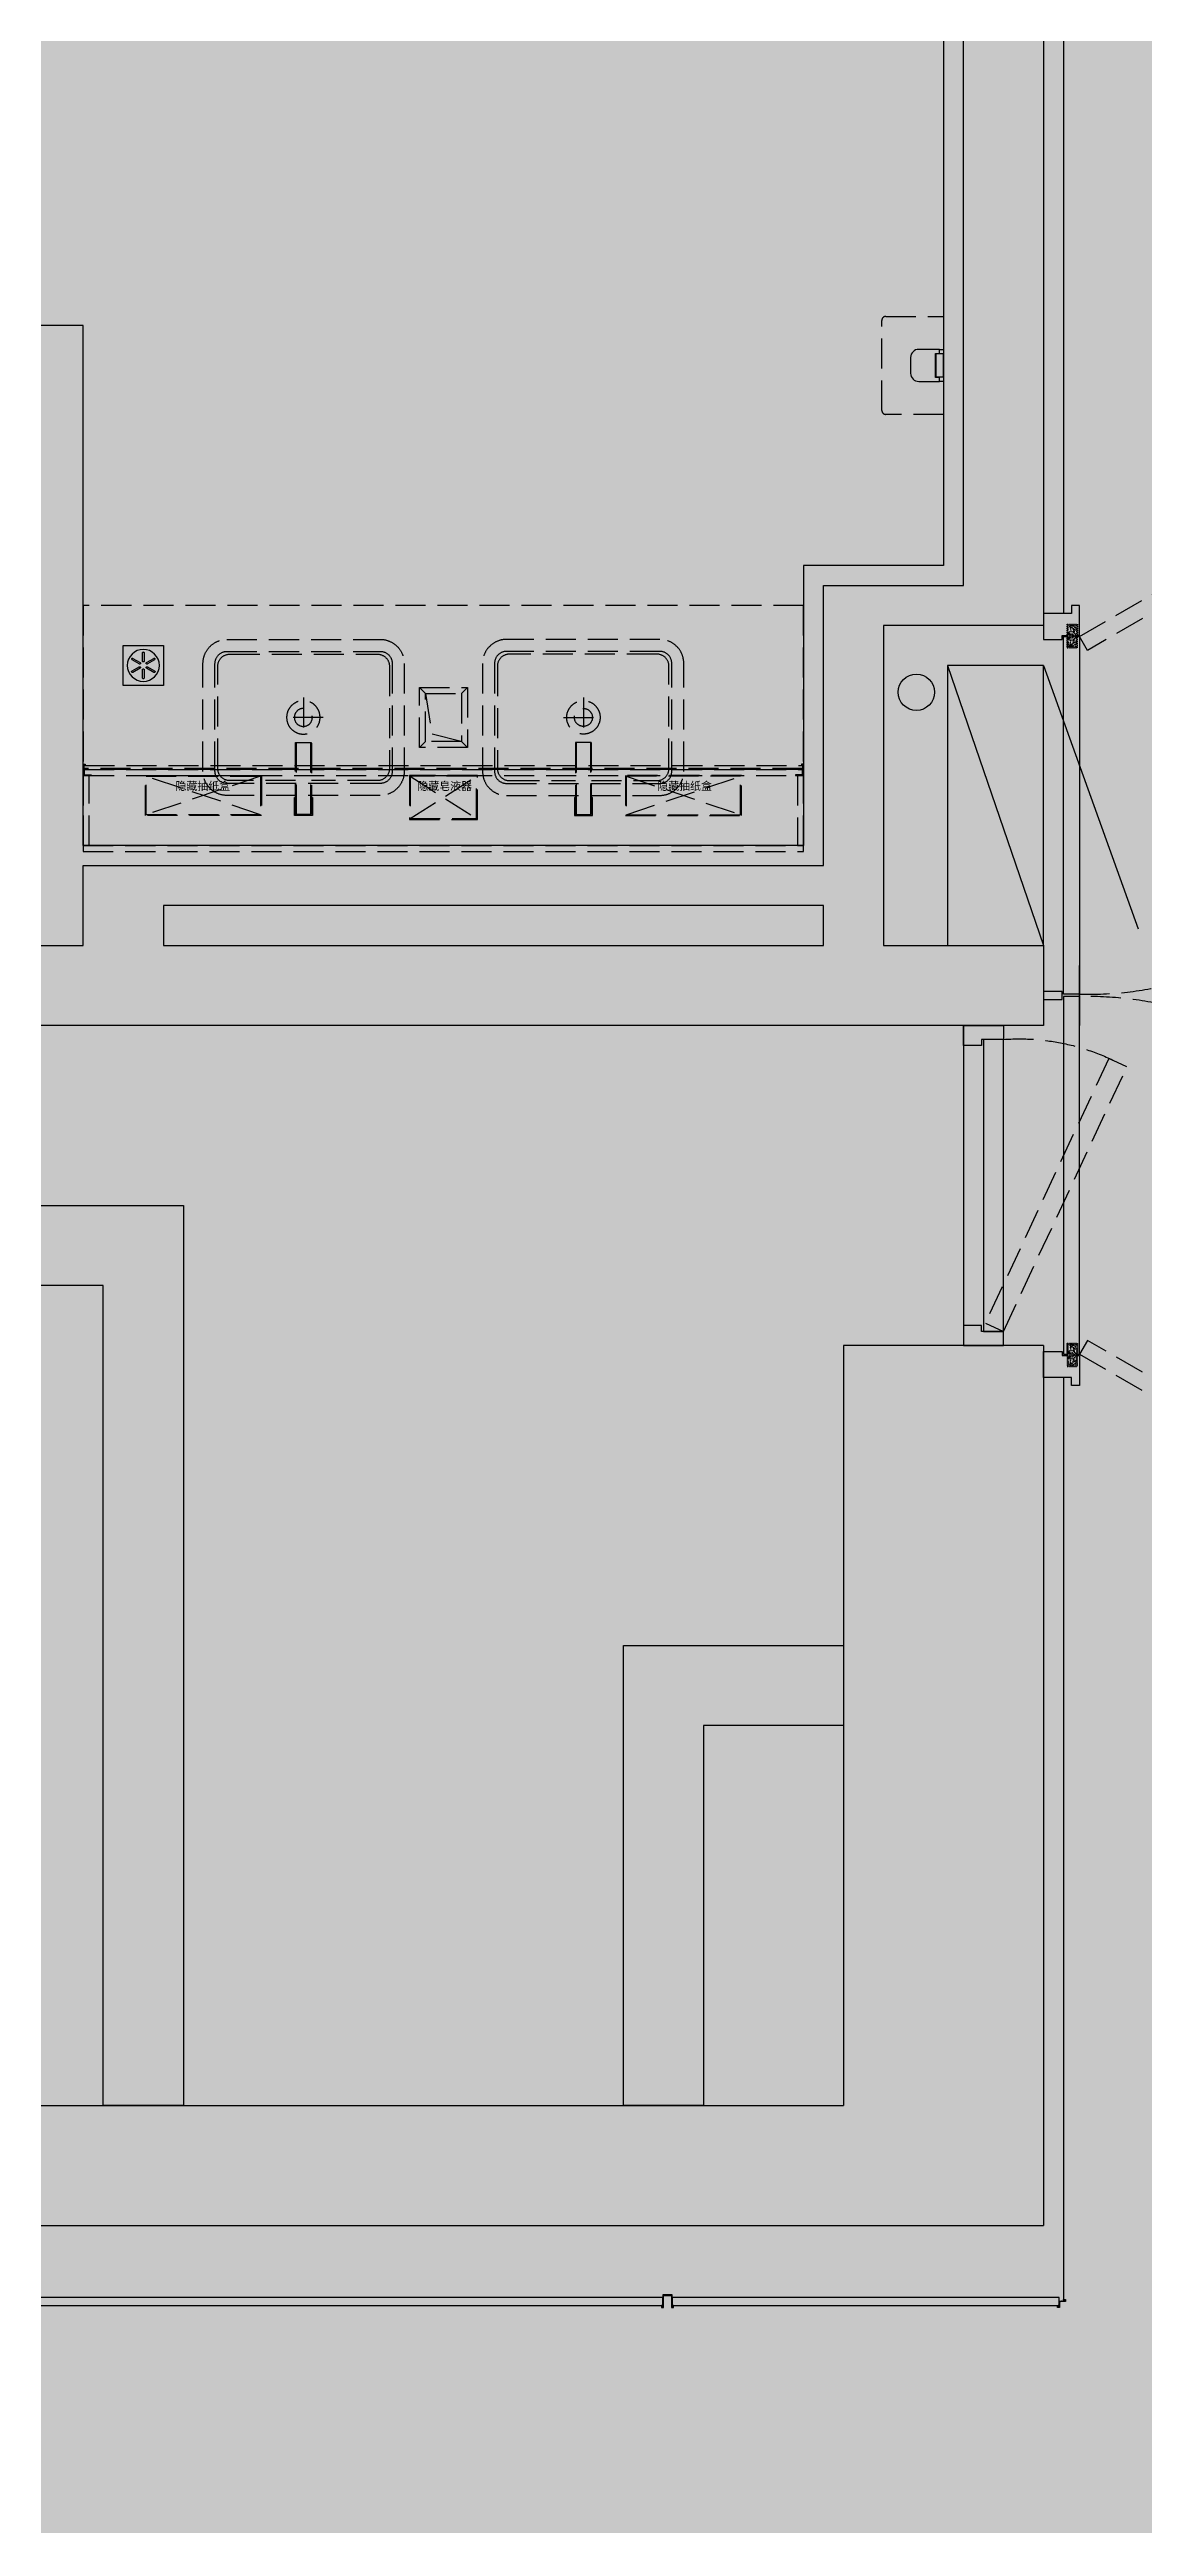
# Model space of a CAD drawing. Extents: x -284868 to 304789, y -137694 to 137894.
# Drawn here: x 281795 to 284529, y -96536 to -90349 of the extents above; entities that cross this region are included whole.
import ezdxf

# ---------------------------------------------------------------- set-up
doc = ezdxf.new("R2010")
doc.units = 0
doc.set_wipeout_variables(frame=1)
doc.linetypes.add('DASH', pattern=[0.35, 0.25, -0.1])
doc.layers.get('0').update_dxf_attribs({"linetype": 'CONTINUOUS'})
for name, color, linetype in [('0-墙', 4, 'CONTINUOUS'), ('0-建筑柱体', 251, 'CONTINUOUS'), ('0-消防栓(给排水)', 9, 'CONTINUOUS'), ('0-非设计区域', 251, 'CONTINUOUS'), ('3T-SIS-卫生间悬浮洁具五金', 1, 'CONTINUOUS'), ('F-地漏', 8, 'CONTINUOUS'), ('P-完成面', 42, 'CONTINUOUS'), ('P-平面家具', 3, 'CONTINUOUS'), ('P-门扇', 6, 'CONTINUOUS')]:
    doc.layers.add(name, color=color, linetype=linetype)
doc.styles.add('微软雅黑', font='')
doc.styles.get('微软雅黑').set_extended_font_data('Microsoft YaHei')

# ---------------------------------------------------------------- blocks, each defined once
blk = doc.blocks.new('sgASGHHHH')
for points in [[(-94645.8, -911924), (-94645.8, -913824), (-94145.8, -914124), (-94145.8, -911924)], [(-102645.8, -913824), (-102995.8, -914124), (-94145.8, -914124), (-94645.8, -913824)]]:
    blk.add_hatch(color=256).paths.add_polyline_path(points)
at = {"color": 4}
for p, q in [((-94645.8, -911924), (-94645.8, -913824)), ((-94145.8, -911924), (-94645.8, -911924)), ((-94145.8, -911924), (-94145.8, -914124)), ((-102645.8, -913824), (-94645.8, -913824)), ((-102995.8, -914124), (-94145.8, -914124))]:
    blk.add_line(p, q, dxfattribs=at)
blk = doc.blocks.new('A$C5B4E3DF6')
for p, q in [((0, 240), (-658.7, 476.9)), ((-700, 0), (-700, 240)), ((0, 0), (-700, 240)), ((-700, 240), (0, 240)), ((0, 240), (0, 0)), ((0, 0), (-700, 0))]:
    blk.add_line(p, q)
for points in [[(-700, 240), (-541.4, 498.1), (-398.1, 240)], [(-398.1, 240), (-239.5, 498.1), (-96.1, 240)], [(-700, 0), (-700, 240), (0, 0)]]:
    blk.add_solid(points)
blk = doc.blocks.new('A$C3F6147FC')
blk.add_circle((14582.4, 7532.9), 45.5)
at = {"xscale": -1, "rotation": 270}
blk.add_blockref('A$C5B4E3DF6', (14660, 7600), dxfattribs=at)
blk = doc.blocks.new('A$C4A657766')
h = blk.add_hatch()
h.set_pattern_fill('ANSI32', color=256, scale=0.2, style=0)
h.set_pattern_definition([(45, (-14.9999, -5), (-1.34704, 1.34704), []), (45, (-14.1019, -5), (-1.34704, 1.34704), [])])
h.paths.add_polyline_path([(-11.5, 26.5), (-11.5, -3.5), (-13.5, -3.5), (-13.5, 0), (-15, 0), (-15, -5), (-10, -5), (-10, 25), (10, 25), (10, -5), (15, -5), (15, 0), (13.5, 0), (13.5, -3.5), (11.5, -3.5), (11.5, 26.5)])
blk.add_lwpolyline([(-11.5, 26.5), (-11.5, -3.5), (-13.5, -3.5), (-13.5, 0), (-15, 0), (-15, -5), (-10, -5), (-10, 25), (10, 25), (10, -5), (15, -5), (15, 0), (13.5, 0), (13.5, -3.5), (11.5, -3.5), (11.5, 26.5), (-11.5, 26.5)])
blk = doc.blocks.new('A$C6C5C068E')
h = blk.add_hatch()
h.set_pattern_fill('ANSI32', color=256, scale=0.2, style=0)
h.set_pattern_definition([(45, (506565838.6591, 131390591.2148), (-1.3470384181604, 1.3470384181604), []), (45, (506565839.5572, 131390591.2148), (-1.3470384181604, 1.3470384181604), [])])
h.paths.add_polyline_path([(11.2, 11.2), (-3.8, 11.2), (-3.8, 13.8), (0, 13.8), (0, 15), (-5, 15), (-5, 10), (10, 10), (10, -5), (15, -5), (15, 0), (13.8, 0), (13.8, -3.8), (11.2, -3.8)])
blk.add_lwpolyline([(11.2, 11.2), (-3.8, 11.2), (-3.8, 13.8), (0, 13.8), (0, 15), (-5, 15), (-5, 10), (10, 10), (10, -5), (15, -5), (15, 0), (13.8, 0), (13.8, -3.8), (11.2, -3.8)], close=True)
blk = doc.blocks.new('A$C67A6433D')
at = {"linetype": 'DASH', "ltscale": 0.03}
blk.add_wipeout([(30.7, 0), (-28.1, 0), (-28.1, 25.8), (30.7, 25.8)], dxfattribs=at)
for p, q in [((-25.8, 19.5), (-22.7, 19)), ((-25.4, 13.4), (-18.7, 4.2)), ((-20.9, 18.6), (-9.1, 16.4)), ((-20.3, 1.6), (-20.3, 0)), ((-18.9, 12.6), (-11.9, 2.9)), ((-17.9, 11.2), (-6.8, 9.1)), ((-16, 8.5), (-6.1, 8.5)), ((-16, 2.9), (-0.3, 2.9)), ((-13, 24.2), (-13, 25.8)), ((-12.3, 23.4), (-12.3, 24.7)), ((-12.3, 24.7), (0, 24.7)), ((-8.8, 11.8), (-8.7, 20.7)), ((-8.7, 16.4), (-8.7, 20.7)), ((-1.5, 4), (-7.9, 10.2)), ((-1.9, 19.2), (-3.5, 14.1)), ((0.4, 9.4), (-2.8, 11.9)), ((2.6, 9.4), (5.8, 11.9)), ((30.4, 25.8), (3, 25.8)), ((14.9, 24.7), (3, 24.7)), ((18.6, 2.9), (3.3, 2.9)), ((4.5, 4), (10.9, 10.2)), ((4.9, 19.2), (6.5, 14.1)), ((18.6, 8.5), (9.1, 8.5)), ((11.8, 11.8), (11.7, 20.7)), ((23.5, 18.6), (11.7, 16.4)), ((20.5, 11.2), (12.3, 9.7)), ((21.5, 12.6), (14.5, 2.9)), ((14.9, 23.4), (14.9, 24.7)), ((15.6, 24.2), (15.6, 25.8)), ((28, 13.4), (21.4, 4.2)), ((22.9, 1.6), (22.9, 0)), ((28.4, 19.5), (25.4, 19))]:
    blk.add_line(p, q, dxfattribs=at)
for points in [[(0, 9.7), (0, 25.8), (-27.7, 25.8), (-27.7, 0), (0, 0), (0, 2.7)], [(3, 9.7), (3, 25.8), (30.7, 25.8), (30.7, 0), (3, 0), (3, 2.7)]]:
    blk.add_lwpolyline(points, dxfattribs=at)
for points in [[(-13, 24.2), (-13, 24.2), (-25.8, 24.2, 0.414214), (-26.5, 23.4), (-26.5, 2.4, 0.414214), (-25.8, 1.6), (-20.3, 1.6)], [(-12.3, 23.4), (-25, 23.4, 0.414214), (-25.8, 22.6), (-25.8, 16.8)], [(-25.8, 14), (-25.8, 5, 0.414214), (-25, 4.2), (-18.7, 4.2)], [(14.9, 23.4), (27.6, 23.4, -0.414214), (28.4, 22.6), (28.4, 16.8)], [(15.6, 24.2), (15.6, 24.2), (28.4, 24.2, -0.414214), (29.2, 23.4), (29.2, 2.4, -0.414214), (28.4, 1.6), (22.9, 1.6)], [(28.4, 14), (28.4, 5, -0.414214), (27.6, 4.2), (21.4, 4.2)]]:
    blk.add_lwpolyline(points, format="xyb", dxfattribs=at)
for centre in [(-22.5, 15.4), (-5.1, 20.7), (1.5, 6), (8.1, 20.7), (25.1, 15.4)]:
    blk.add_circle(centre, 1.99, dxfattribs=at)
for centre, radius, start, end in [((-22.5, 15.4), 3.58, 338.85628, 221.96096), ((-17.6, 13.5), 1.59, 158.85628, 216.02452), ((-16, 6.5), 3.58, 211.82128, 270), ((-6.8, 11.8), 1.99, 178.25247, 238.26721), ((-5.1, 20.7), 3.58, 334.84516, 179.12624), ((-1.6, 13.5), 1.99, 160.89293, 232.11387), ((1.5, 6), 3.58, 213.03161, 326.96839), ((1.5, 6), 3.58, 72.86559, 107.13441), ((8.1, 20.7), 3.58, 0.87376, 205.15484), ((4.6, 13.5), 1.99, 307.88613, 19.10707), ((9.8, 11.8), 1.99, 301.73279, 1.74753), ((12, 11.2), 1.59, 222.33862, 280.57582), ((18.6, 6.5), 3.58, 270, 328.17872), ((25.1, 15.4), 3.58, 318.03904, 201.14372), ((20.2, 13.5), 1.59, 323.97548, 21.14372)]:
    blk.add_arc(centre, radius, start, end, dxfattribs=at)
blk = doc.blocks.new('手纸箱')
at = {"layer": 'P-平面家具', "color": 251, "linetype": 'DASH', "ltscale": 300}
for p, q in [((143, -98), (-143, -2)), ((143, -2), (-143, -98))]:
    blk.add_line(p, q, dxfattribs=at)
for points in [[(-145, -100), (-145, 0), (145, 0), (145, -100)], [(-143, -98), (-143, -2), (143, -2), (143, -98)]]:
    blk.add_lwpolyline(points, close=True, dxfattribs=at)
blk = doc.blocks.new('皂液器')
at = {"layer": 'P-平面家具', "color": 251, "linetype": 'DASH', "ltscale": 300}
for p, q in [((83, -108), (-83, -2)), ((83, -2), (-83, -108))]:
    blk.add_line(p, q, dxfattribs=at)
for points in [[(-85, -110), (-85, 0), (85, 0), (85, -110)], [(-83, -108), (-83, -2), (83, -2), (83, -108)]]:
    blk.add_lwpolyline(points, close=True, dxfattribs=at)
blk = doc.blocks.new('A$C09EA499F')
at = {"layer": 'P-平面家具', "color": 251, "linetype": 'DASH', "ltscale": 300}
blk.add_line((13.5, -15), (13.5, -15), dxfattribs=at)
for points in [[(20, 175), (0, 175), (0, 203), (5, 203), (5, 200), (3.8, 200), (3.8, 201.8), (1.2, 201.8), (1.2, 176.2), (20, 176.2), (20, 175)], [(3, 200), (1797, 200), (1798, 199), (1798, 192), (2, 192), (2, 199), (3, 200)], [(1780, 175), (1800, 175), (1800, 203), (1795, 203), (1795, 200), (1796.2, 200), (1796.2, 201.8), (1798.8, 201.8), (1798.8, 176.2), (1780, 176.2), (1780, 175)]]:
    blk.add_lwpolyline(points, dxfattribs=at)
for points in [[(2, 190), (1798, 190), (1798, 192), (2, 192)], [(2, 190), (2, 175), (1798, 175), (1798, 190)], [(0, 0), (15, 0), (15, 175), (0, 175)], [(1785, 0), (1800, 0), (1800, 175), (1785, 175)], [(1800, -15), (1800, 0), (0, 0), (0, -15)]]:
    blk.add_lwpolyline(points, close=True, dxfattribs=at)
blk.add_blockref('手纸箱', (300, 174.8), dxfattribs=at)
at = {"layer": 'P-平面家具', "color": 251, "linetype": 'DASH', "ltscale": 300, "extrusion": (0, 0, -1), "zscale": -1}
blk.add_blockref('皂液器', (-900, 175), dxfattribs=at)
at = {"layer": 'P-平面家具', "color": 251, "linetype": 'DASH', "ltscale": 300, "xscale": -1}
blk.add_blockref('手纸箱', (1500, 174.8), dxfattribs=at)
at = {"layer": 'P-平面家具', "color": 251, "linetype": 'DASH', "ltscale": 300, "style": '微软雅黑'}
for s, p in [('隐藏抽纸盒', (230.5, 138.4)), ('隐藏皂液器', (835, 138.4)), ('隐藏抽纸盒', (1434.7, 138.4))]:
    blk.add_text(s, height=20, dxfattribs=at).set_placement(p)
blk = doc.blocks.new('A$C3B184003')
blk.add_lwpolyline([(0, -100), (100, -100), (100, 0), (0, 0)], close=True)
at = {"color": 8}
for points in [[(42.7, -45.8), (42.7, -45.8, 0.414214), (41.9, -43), (23.7, -32.5, 0.414214), (21, -33.3), (21, -33.3, 0.414214), (21.7, -36), (39.9, -46.5, 0.414214)], [(42.7, -54.2), (42.7, -54.2, 0.414214), (39.9, -53.5), (21.7, -64, 0.414214), (21, -66.7), (21, -66.7, 0.414214), (23.7, -67.5), (41.9, -57, 0.414214)], [(50, -41.5), (50, -41.5, 0.414214), (52, -39.5), (52, -18.5, 0.414214), (50, -16.5), (50, -16.5, 0.414214), (48, -18.5), (48, -39.5, 0.414214)], [(50, -58.5), (50, -58.5, 0.414214), (48, -60.5), (48, -81.5, 0.414214), (50, -83.5), (50, -83.5, 0.414214), (52, -81.5), (52, -60.5, 0.414214)], [(57.3, -45.8), (57.3, -45.8, 0.414214), (60.1, -46.5), (78.3, -36, 0.414214), (79, -33.3), (79, -33.3, 0.414214), (76.3, -32.5), (58.1, -43, 0.414214)], [(57.3, -54.2), (57.3, -54.2, 0.414214), (58.1, -57), (76.3, -67.5, 0.414214), (79, -66.7), (79, -66.7, 0.414214), (78.3, -64), (60.1, -53.5, 0.414214)]]:
    blk.add_lwpolyline(points, format="xyb", close=True, dxfattribs=at)
blk.add_circle((50, -50), 40, dxfattribs=at)
blk = doc.blocks.new('A$C321B403F')
at = {"layer": 'P-平面家具', "linetype": 'DASH', "ltscale": 300}
for p, q in [((-18, -245.5), (-18, -65.5)), ((18, -245.5), (18, -65.5))]:
    blk.add_line(p, q, dxfattribs=at)
at = {"layer": 'P-平面家具', "color": 251, "linetype": 'DASH', "ltscale": 300}
for p, q in [((49.6, -308), (-49.6, -308)), ((0, -357.6), (0, -258.4))]:
    blk.add_line(p, q, dxfattribs=at)
blk.add_lwpolyline([(-190.9, -503), (192.1, -503, 0.414214), (252.1, -443), (252.1, -173, 0.414214), (192.1, -113), (-190.9, -113, 0.414214), (-250.9, -173), (-250.9, -443, 0.414214)], format="xyb", close=True, dxfattribs=at)
at = {"layer": 'P-平面家具', "linetype": 'DASH', "ltscale": 300}
blk.add_lwpolyline([(20, -107.5), (22.5, -107.5), (22.5, -62.5), (-22.5, -62.5), (-22.5, -107.5), (-20, -107.5)], dxfattribs=at)
for points in [[(-18, -245.5), (18, -245.5, 0.414214), (20, -243.5), (20, -67.5, 0.414214), (18, -65.5), (-18, -65.5, 0.414214), (-20, -67.5), (-20, -243.5, 0.414214)], [(-190.9, -473), (192.1, -473, 0.414214), (222.1, -443), (222.1, -173, 0.414214), (192.1, -143), (-190.9, -143, 0.414214), (-220.9, -173), (-220.9, -443, 0.414214)]]:
    blk.add_lwpolyline(points, format="xyb", close=True, dxfattribs=at)
blk.add_lwpolyline([(-20, -150), (-183.9, -150, 0.414214), (-213.9, -180), (-213.9, -436, 0.414214), (-183.9, -466), (185.1, -466, 0.414214), (215.1, -436), (215.1, -180, 0.414214), (185.1, -150), (20, -150)], format="xyb", dxfattribs=at)
at = {"layer": 'P-平面家具', "color": 251, "linetype": 'DASH', "ltscale": 300}
for radius in [41.8, 22.5]:
    blk.add_circle((0, -308), radius, dxfattribs=at)
blk = doc.blocks.new('A$C6B6E40B6')
at = {"color": 251, "linetype": 'DASH', "ltscale": 300}
blk.add_wipeout([(-60, 150), (60, 150), (60, 0), (-60, 0)], dxfattribs=at).dxf.layer = 'P-平面家具'
at = {"layer": 'P-平面家具', "color": 251, "linetype": 'DASH', "ltscale": 300}
for p, q in [((-45, 135), (-60, 150)), ((45, 135), (60, 150)), ((-45, 15), (-60, 0)), ((45, 15), (60, 0))]:
    blk.add_line(p, q, dxfattribs=at)
for points in [[(-60, 0), (60, 0), (60, 150), (-60, 150)], [(-45, 15), (45, 15), (45, 135), (-45, 135)]]:
    blk.add_lwpolyline(points, close=True, dxfattribs=at)
blk.add_lwpolyline([(-45, 15), (-28.4, 115.9), (45, 135)], dxfattribs=at)
blk = doc.blocks.new('A$C5BF30230')
at = {"color": 251, "linetype": 'DASH', "ltscale": 300}
blk.add_lwpolyline([(144, -122.5), (0, -122.5), (0, 122.5), (144, 122.5, -0.414214), (154, 112.5), (154, -112.5, -0.414214)], format="xyb", close=True, dxfattribs=at)
blk = doc.blocks.new('香薰机')
blk.add_lwpolyline([(10, 40), (0, 40), (0, -40), (10, -40)])
blk.add_lwpolyline([(19, 29), (19, -29), (0, -29), (0, 29)], close=True)
blk.add_lwpolyline([(10, 30), (10, 40), (62, 40, -0.414214), (82, 20), (82, -20, -0.414214), (62, -40), (10, -40), (10, -30), (20, -30), (20, 30), (10, 30)], format="xyb")
blk = doc.blocks.new('A$C250F1CE2')
at = {"color": 251, "linetype": 'DASH', "ltscale": 300}
blk.add_lwpolyline([(35, 100), (696.6, 408.5), (717.7, 363.2), (56.1, 54.7)], close=True, dxfattribs=at)
for points in [[(0, 100), (35, 100), (35, 45), (50, 45), (50, 0), (0, 0), (0, 100)], [(800, 100), (765, 100), (765, 45), (750, 45), (750, 0), (800, 0), (800, 100)]]:
    blk.add_lwpolyline(points)
blk.add_lwpolyline([(35, 100), (765, 100), (765, 50), (35, 50)], close=True)
blk.add_arc((223.2, 139.2), 543.2, 355.86618, 27.00764, dxfattribs=at)

msp = doc.modelspace()

# ---------------------------------------------------------------- linework, layer by layer
at = {"layer": '0-墙'}
for points in [[(278079.1, -88938.5), (278079.1, -92588.5), (281879.1, -92588.5), (281879.1, -92388.5), (283729.1, -92388.5), (283729.1, -91688.5), (284079.1, -91688.5), (284079.1, -90188.5)], [(284279.1, -90188.5), (284279.1, -91788.5), (283879.1, -91788.5)], [(283879.1, -91788.5), (283879.1, -92588.5), (284279.1, -92588.5), (284279.1, -92788.5), (281579.1, -92788.5), (281579.1, -93238.5), (282129.1, -93238.5), (282129.1, -95488.5), (281929.1, -95488.5), (281929.1, -93438.5), (281579.1, -93438.5), (281579.1, -95488.5), (281379.1, -95488.5), (281379.1, -92788.5), (278679.1, -92788.5), (278679.1, -95488.5), (278479.1, -95488.5), (278479.1, -92788.5), (275779.1, -92788.5)], [(283729.1, -92488.5), (282079.1, -92488.5), (282079.1, -92588.5), (283729.1, -92588.5), (283729.1, -92488.5)], [(283779.1, -94538.5), (283429.1, -94538.5), (283429.1, -95488.5), (283229.1, -95488.5), (283229.1, -94338.5), (283779.1, -94338.5), (283779.1, -94538.5)]]:
    msp.add_lwpolyline(points, dxfattribs=at)
at = {"layer": 'P-完成面'}
for q in [(284369.1, -92638.5), (284369.1, -92788.5)]:
    msp.add_line((284369.1, -92713.5), q, dxfattribs=at)
for points in [[(284079.1, -90188.5), (284029.1, -90188.5), (284029.1, -91638.5), (283679.1, -91638.5), (283679.1, -92338.5), (281879.1, -92338.5), (281879.1, -91038.5), (281729.1, -91038.5), (281729.1, -92538.5), (278129.1, -92538.5), (278129.1, -88988.5), (281729.1, -88988.5), (281729.1, -89838.5), (281879.1, -89838.5), (281879.1, -88988.5), (284029.1, -88988.5), (284029.1, -89138.5)], [(284329.1, -90158.5), (284329.1, -91758.5)], [(284279.1, -91823.5), (284326.1, -91823.5), (284326.1, -91813.5), (284369.1, -91813.5), (284369.1, -91738.5), (284349.1, -91738.5), (284349.1, -91758.5), (284279.1, -91758.5), (284279.1, -91823.5)], [(284279.1, -93603.5), (284326.1, -93603.5), (284326.1, -93613.5), (284369.1, -93613.5), (284369.1, -93688.5), (284349.1, -93688.5), (284349.1, -93668.5), (284279.1, -93668.5), (284279.1, -93603.5)], [(284329.1, -93668.5), (284329.1, -95977.3)], [(283327.6, -95988.5), (283327.6, -95968.5), (280920.6, -95968.5), (280920.6, -95988.5)], [(280920.6, -95988.5), (283327.6, -95988.5)], [(284317.9, -95988.5), (284317.9, -95968.5), (283350.6, -95968.5), (283350.6, -95988.5)], [(283350.6, -95988.5), (284317.9, -95988.5)]]:
    msp.add_lwpolyline(points, dxfattribs=at)
for points in [[(284329.1, -91816.5), (284369.1, -91816.5), (284369.1, -92710.5), (284329.1, -92710.5)], [(284326.1, -92703.5), (284279.1, -92703.5), (284279.1, -92723.5), (284326.1, -92723.5)], [(284329.1, -93610.5), (284369.1, -93610.5), (284369.1, -92716.5), (284329.1, -92716.5)]]:
    msp.add_lwpolyline(points, close=True, dxfattribs=at)
at = {"layer": 'P-平面家具', "linetype": 'DASH', "ltscale": 300}
msp.add_lwpolyline([(281879.1, -92338.5), (283679.1, -92338.5), (283679.1, -91738.5), (281879.1, -91738.5)], close=True, dxfattribs=at)
at = {"layer": 'P-门扇'}
msp.add_line((284079.1, -92788.5), (284079.1, -93588.5), dxfattribs=at)

# ---------------------------------------------------------------- block references
at = {"layer": '0-建筑柱体'}
msp.add_blockref('sgASGHHHH', (378424.9, 818335.5), dxfattribs=at)
at = {"layer": '0-消防栓(给排水)', "color": 0}
msp.add_blockref('A$C3F6147FC', (269379.1, -99488.5), dxfattribs=at)
at = {"layer": '3T-SIS-卫生间悬浮洁具五金', "xscale": -1, "rotation": 180}
msp.add_blockref('A$C321B403F', (282429.1, -92326.5), dxfattribs=at)
at = {"layer": '3T-SIS-卫生间悬浮洁具五金', "rotation": 180}
msp.add_blockref('A$C321B403F', (283129.1, -92326.5), dxfattribs=at)
at = {"layer": 'F-地漏', "linetype": 'ByBlock', "xscale": -1, "rotation": 180}
msp.add_blockref('A$C3B184003', (281979.1, -91938.5), dxfattribs=at)
at = {"layer": 'P-完成面'}
msp.add_blockref('A$C4A657766', (283339.1, -95988.5), dxfattribs=at)
at = {"layer": 'P-完成面', "xscale": -1}
msp.add_blockref('A$C6C5C068E', (284329.1, -95988.5), dxfattribs=at)
at = {"layer": 'P-平面家具', "linetype": 'DASH', "ltscale": 300, "rotation": 180}
msp.add_blockref('A$C5BF30230', (284029.1, -91138.5), dxfattribs=at)
at = {"layer": 'P-平面家具', "linetype": 'DASH', "ltscale": 300, "xscale": -1}
msp.add_blockref('香薰机', (284029.1, -91138.5), dxfattribs=at)
at = {"layer": 'P-平面家具', "linetype": 'DASH', "ltscale": 300}
msp.add_blockref('A$C09EA499F', (281879.1, -92338.5), dxfattribs=at)

# ---------------------------------------------------------------- next in the draw order: block references
at = {"xscale": -1, "rotation": 180}
msp.add_blockref('A$C6B6E40B6', (282779.1, -91943.5), dxfattribs=at)
at = {"layer": 'P-完成面', "extrusion": (0, 0, -1), "zscale": -1, "rotation": 270}
msp.add_blockref('A$C67A6433D', (-284364.1, -91813.5), dxfattribs=at)
at = {"layer": 'P-完成面', "rotation": 90}
msp.add_blockref('A$C67A6433D', (284364.1, -93613.5), dxfattribs=at)

# ---------------------------------------------------------------- next in the draw order: hatches: boundary and pattern name
at = {"layer": '0-非设计区域', "ltscale": 3}
h = msp.add_hatch(dxfattribs=at)
h.set_pattern_fill('ANGLE', color=256, scale=100)
h.set_pattern_definition([(0, (-155771.8, 278012.8), (0, 698.5), [508, -190.5]), (90, (-155771.8, 278012.8), (-698.5, 4e-14), [508, -190.5])])
h.paths.add_polyline_path([(269879.1, -67385.8), (269879.1, -75488.5), (267579.1, -75488.5), (267579.1, -94382), (269379.1, -94382), (269379.1, -95588.5), (278979.1, -95588.5), (278979.1, -99388.5), (275429.1, -99388.5), (275429.1, -99688.5), (269379.1, -99688.5), (269379.1, -103688.5), (278379.1, -103688.5), (278379.1, -106368.5), (283679.1, -106368.5), (283679.1, -117135.8), (284529.1, -117135.8), (284529.1, -118589), (295529.5, -118589), (295529.5, -65088), (284529.1, -65088), (284529.1, -67385.8), (283029.1, -67385.8), (283029.1, -65088.5), (270529.1, -65088.5), (270529.1, -67385.8)])

# ---------------------------------------------------------------- next in the draw order: linework, layer by layer
at = {"layer": 'P-门扇', "color": 251, "linetype": 'DASH', "ltscale": 300}
for points in [[(284389.1, -91851.1), (284369.1, -91816.5), (285143.3, -91369.5), (285163.3, -91404.1)], [(284389.1, -93575.8), (284369.1, -93610.5), (285143.3, -94057.5), (285163.3, -94022.8)]]:
    msp.add_lwpolyline(points, close=True, dxfattribs=at)
for centre, start, end in [((284389.1, -91828), 268.70166, 31.29833), ((284389.1, -93598.9), 328.70167, 91.29834)]:
    msp.add_arc(centre, 882.7, start, end, dxfattribs=at)

# ---------------------------------------------------------------- next in the draw order: block references
at = {"layer": 'P-门扇', "xscale": -1, "rotation": 270}
msp.add_blockref('A$C250F1CE2', (284079.1, -93588.5), dxfattribs=at)

doc.saveas('drawing.dxf')
